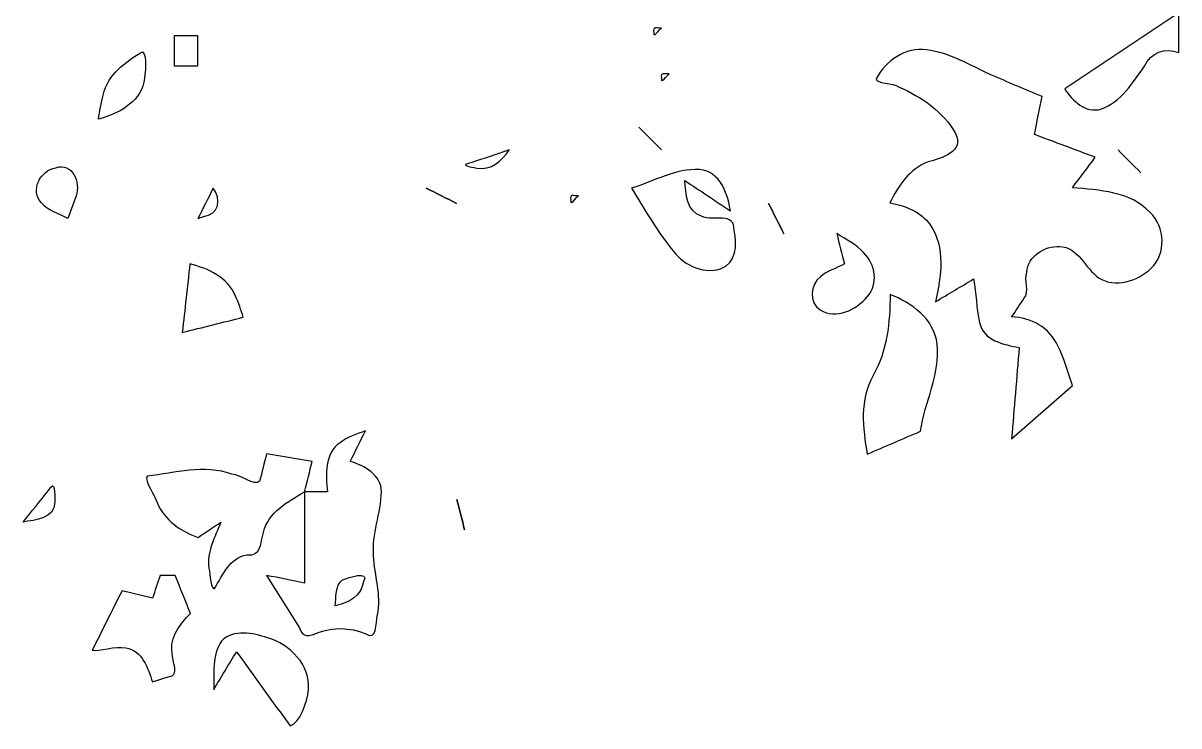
# Model space of a CAD drawing. Header units: centimetres. Extents: x -9.3 to 9.3, y -6.9 to 7.
# Drawn here: x 3.713 to 7.298, y -2.92 to -0.739 of the extents above; entities that cross this region are included whole.
import ezdxf

# ---------------------------------------------------------------- set-up
doc = ezdxf.new("R2010")
doc.units = ezdxf.units.CM
doc.header["$MEASUREMENT"] = 0
doc.layers.add('Layer 1', color=7, linetype='Continuous')

msp = doc.modelspace()

# ---------------------------------------------------------------- linework, layer by layer
at = {"layer": 'Layer 1'}
for points, knots in [([(7.29818, -0.70669), (7.29818, -0.70669), (7.29818, -0.83013), (7.29818, -0.83013), (7.29818, -0.83013), (7.25502, -0.81396), (7.2103, -0.82946), (7.19185, -0.87231), (7.19185, -0.87231), (7.15455, -0.92277), (7.1192, -0.98411), (7.05658, -1.00552), (7.05658, -1.00552), (7.00889, -1.01924), (6.96776, -0.97966), (6.94415, -0.94271), (6.94415, -0.94271), (6.94415, -0.94271), (7.29817, -0.7067), (7.29817, -0.7067), (7.29817, -0.7067), (7.29817, -0.7067), (7.29818, -0.70669), (7.29818, -0.70669)], [0, 0, 0, 0, 0.1428571, 0.1428571, 0.1428571, 0.1428571, 0.2857143, 0.2857143, 0.2857143, 0.2857143, 0.4285714, 0.4285714, 0.4285714, 0.4285714, 0.5714286, 0.5714286, 0.5714286, 0.5714286, 0.7142857, 0.7142857, 0.7142857, 0.7142857, 1, 1, 1, 1]), ([(5.69332, -0.75389), (5.68574, -0.75797), (5.66714, -0.78865), (5.66972, -0.76819), (5.66972, -0.76819), (5.66458, -0.74623), (5.67937, -0.75591), (5.69332, -0.75389)], [0, 0, 0, 0, 0.3333333, 0.3333333, 0.3333333, 0.3333333, 1, 1, 1, 1]), ([(4.18283, -0.77749), (4.18283, -0.77749), (4.18283, -0.87189), (4.18283, -0.87189), (4.18283, -0.87189), (4.18283, -0.87189), (4.25364, -0.87189), (4.25364, -0.87189), (4.25364, -0.87189), (4.25364, -0.87189), (4.25364, -0.77749), (4.25364, -0.77749), (4.25364, -0.77749), (4.25364, -0.77749), (4.18283, -0.77749), (4.18283, -0.77749)], [0, 0, 0, 0, 0.2, 0.2, 0.2, 0.2, 0.4, 0.4, 0.4, 0.4, 0.6, 0.6, 0.6, 0.6, 1, 1, 1, 1]), ([(6.71512, -0.89951), (6.76799, -0.92177), (6.82086, -0.94404), (6.87372, -0.9663), (6.87372, -0.9663), (6.86585, -1.00564), (6.85799, -1.04497), (6.85012, -1.08431), (6.85012, -1.08431), (6.91306, -1.10791), (6.97599, -1.13151), (7.03893, -1.15511), (7.03893, -1.15511), (7.01533, -1.18658), (6.99173, -1.21805), (6.96813, -1.24951), (6.96813, -1.24951), (7.05149, -1.25719), (7.14782, -1.26046), (7.20884, -1.32613), (7.20884, -1.32613), (7.25487, -1.37185), (7.26059, -1.45386), (7.21146, -1.49976), (7.21146, -1.49976), (7.17038, -1.53932), (7.10036, -1.56282), (7.04922, -1.52879), (7.04922, -1.52879), (7.00664, -1.49941), (6.98711, -1.43339), (6.92804, -1.43167), (6.92804, -1.43167), (6.88115, -1.4304), (6.83025, -1.4614), (6.82637, -1.51153), (6.82637, -1.51153), (6.8175, -1.53841), (6.83654, -1.57084), (6.8175, -1.59347), (6.8175, -1.59347), (6.80477, -1.61256), (6.79205, -1.63165), (6.77932, -1.65073), (6.77932, -1.65073), (6.83911, -1.65099), (6.89796, -1.68429), (6.92243, -1.74017), (6.92243, -1.74017), (6.94231, -1.77929), (6.95394, -1.8218), (6.96814, -1.86315), (6.96814, -1.86315), (6.96814, -1.86315), (6.77933, -2.02836), (6.77933, -2.02836), (6.77933, -2.02836), (6.7872, -1.93395), (6.79506, -1.83955), (6.80293, -1.74514), (6.80293, -1.74514), (6.75485, -1.73714), (6.69155, -1.72345), (6.67952, -1.66766), (6.67952, -1.66766), (6.66961, -1.62328), (6.67016, -1.57733), (6.66132, -1.53272), (6.66132, -1.53272), (6.62198, -1.55632), (6.58265, -1.57992), (6.54331, -1.60352), (6.54331, -1.60352), (6.56054, -1.52568), (6.57538, -1.43434), (6.52672, -1.36444), (6.52672, -1.36444), (6.49774, -1.3244), (6.44908, -1.30448), (6.4017, -1.2967), (6.4017, -1.2967), (6.42785, -1.24406), (6.46231, -1.18993), (6.52061, -1.16961), (6.52061, -1.16961), (6.55989, -1.1581), (6.63475, -1.13715), (6.60542, -1.08139), (6.60542, -1.08139), (6.56827, -1.01338), (6.49975, -0.96755), (6.4302, -0.93717), (6.4302, -0.93717), (6.41138, -0.92201), (6.35806, -0.92794), (6.35909, -0.91144), (6.35909, -0.91144), (6.38986, -0.85623), (6.44986, -0.81195), (6.51562, -0.82173), (6.51562, -0.82173), (6.58752, -0.8303), (6.65079, -0.86921), (6.71512, -0.8995), (6.71512, -0.8995), (6.71512, -0.8995), (6.71512, -0.89951), (6.71512, -0.89951)], [0, 0, 0, 0, 0.0357143, 0.0357143, 0.0357143, 0.0357143, 0.0714286, 0.0714286, 0.0714286, 0.0714286, 0.1071429, 0.1071429, 0.1071429, 0.1071429, 0.1428571, 0.1428571, 0.1428571, 0.1428571, 0.1785714, 0.1785714, 0.1785714, 0.1785714, 0.2142857, 0.2142857, 0.2142857, 0.2142857, 0.25, 0.25, 0.25, 0.25, 0.2857143, 0.2857143, 0.2857143, 0.2857143, 0.3214286, 0.3214286, 0.3214286, 0.3214286, 0.3571429, 0.3571429, 0.3571429, 0.3571429, 0.3928571, 0.3928571, 0.3928571, 0.3928571, 0.4285714, 0.4285714, 0.4285714, 0.4285714, 0.4642857, 0.4642857, 0.4642857, 0.4642857, 0.5, 0.5, 0.5, 0.5, 0.5357143, 0.5357143, 0.5357143, 0.5357143, 0.5714286, 0.5714286, 0.5714286, 0.5714286, 0.6071429, 0.6071429, 0.6071429, 0.6071429, 0.6428571, 0.6428571, 0.6428571, 0.6428571, 0.6785714, 0.6785714, 0.6785714, 0.6785714, 0.7142857, 0.7142857, 0.7142857, 0.7142857, 0.75, 0.75, 0.75, 0.75, 0.7857143, 0.7857143, 0.7857143, 0.7857143, 0.8214286, 0.8214286, 0.8214286, 0.8214286, 0.8571429, 0.8571429, 0.8571429, 0.8571429, 0.8928571, 0.8928571, 0.8928571, 0.8928571, 0.9285714, 0.9285714, 0.9285714, 0.9285714, 1, 1, 1, 1]), ([(3.94715, -1.03711), (4.00619, -1.01964), (4.07338, -0.9881), (4.08768, -0.92192), (4.08768, -0.92192), (4.09271, -0.89459), (4.0985, -0.84156), (4.0839, -0.82758), (4.0839, -0.82758), (4.03065, -0.85797), (3.97546, -0.89814), (3.96168, -0.96176), (3.96168, -0.96176), (3.95478, -0.98643), (3.95078, -1.01178), (3.94715, -1.0371), (3.94715, -1.0371), (3.94715, -1.0371), (3.94715, -1.03711), (3.94715, -1.03711)], [0, 0, 0, 0, 0.1666667, 0.1666667, 0.1666667, 0.1666667, 0.3333333, 0.3333333, 0.3333333, 0.3333333, 0.5, 0.5, 0.5, 0.5, 0.6666667, 0.6666667, 0.6666667, 0.6666667, 1, 1, 1, 1]), ([(5.71721, -0.89606), (5.70963, -0.90014), (5.69103, -0.93082), (5.69361, -0.91036), (5.69361, -0.91036), (5.68847, -0.8884), (5.70326, -0.89808), (5.71721, -0.89606)], [0, 0, 0, 0, 0.3333333, 0.3333333, 0.3333333, 0.3333333, 1, 1, 1, 1]), ([(5.69375, -1.13243), (5.69375, -1.13243), (5.62295, -1.06163), (5.62295, -1.06163), (5.62295, -1.06163), (5.62295, -1.06163), (5.69375, -1.13243), (5.69375, -1.13243)], [0, 0, 0, 0, 0.3333333, 0.3333333, 0.3333333, 0.3333333, 1, 1, 1, 1]), ([(5.22129, -1.13243), (5.19846, -1.16448), (5.16414, -1.19773), (5.12107, -1.18846), (5.12107, -1.18846), (5.09918, -1.18571), (5.06418, -1.17954), (5.10174, -1.17228), (5.10174, -1.17228), (5.14159, -1.159), (5.18144, -1.14571), (5.22129, -1.13243)], [0, 0, 0, 0, 0.25, 0.25, 0.25, 0.25, 0.5, 0.5, 0.5, 0.5, 1, 1, 1, 1]), ([(7.18022, -1.20324), (7.15662, -1.17964), (7.13302, -1.15604), (7.10942, -1.13244), (7.10942, -1.13244), (7.13302, -1.15604), (7.15662, -1.17964), (7.18022, -1.20324)], [0, 0, 0, 0, 0.3333333, 0.3333333, 0.3333333, 0.3333333, 1, 1, 1, 1]), ([(3.87791, -1.27452), (3.89191, -1.23321), (3.86671, -1.16964), (3.81424, -1.18752), (3.81424, -1.18752), (3.76661, -1.1962), (3.733, -1.25886), (3.77031, -1.29694), (3.77031, -1.29694), (3.79119, -1.32219), (3.82476, -1.32938), (3.85242, -1.34485), (3.85242, -1.34485), (3.85242, -1.34485), (3.87791, -1.27452), (3.87791, -1.27452)], [0, 0, 0, 0, 0.2, 0.2, 0.2, 0.2, 0.4, 0.4, 0.4, 0.4, 0.6, 0.6, 0.6, 0.6, 1, 1, 1, 1]), ([(5.90755, -1.32168), (5.86035, -1.29021), (5.81314, -1.25874), (5.76594, -1.22728), (5.76594, -1.22728), (5.76836, -1.26767), (5.7715, -1.32377), (5.81762, -1.33821), (5.81762, -1.33821), (5.85446, -1.35635), (5.92095, -1.32134), (5.91824, -1.38264), (5.91824, -1.38264), (5.92952, -1.42496), (5.92521, -1.48551), (5.87627, -1.50133), (5.87627, -1.50133), (5.81751, -1.51945), (5.75568, -1.48532), (5.72267, -1.43693), (5.72267, -1.43693), (5.67643, -1.37877), (5.63928, -1.31418), (5.60071, -1.25088), (5.60071, -1.25088), (5.67013, -1.22989), (5.73709, -1.18902), (5.81174, -1.19342), (5.81174, -1.19342), (5.87499, -1.19897), (5.89919, -1.26828), (5.90753, -1.32168), (5.90753, -1.32168), (5.90753, -1.32168), (5.90755, -1.32168), (5.90755, -1.32168)], [0, 0, 0, 0, 0.1, 0.1, 0.1, 0.1, 0.2, 0.2, 0.2, 0.2, 0.3, 0.3, 0.3, 0.3, 0.4, 0.4, 0.4, 0.4, 0.5, 0.5, 0.5, 0.5, 0.6, 0.6, 0.6, 0.6, 0.7, 0.7, 0.7, 0.7, 0.8, 0.8, 0.8, 0.8, 1, 1, 1, 1]), ([(4.2555, -1.34529), (4.27123, -1.31382), (4.28697, -1.28235), (4.3027, -1.25088), (4.3027, -1.25088), (4.32924, -1.28491), (4.32099, -1.33396), (4.27237, -1.33907), (4.27237, -1.33907), (4.26676, -1.34119), (4.26112, -1.34323), (4.25549, -1.34529), (4.25549, -1.34529), (4.25549, -1.34529), (4.2555, -1.34529), (4.2555, -1.34529)], [0, 0, 0, 0, 0.2, 0.2, 0.2, 0.2, 0.4, 0.4, 0.4, 0.4, 0.6, 0.6, 0.6, 0.6, 1, 1, 1, 1]), ([(5.05796, -1.29809), (5.02649, -1.28236), (4.99502, -1.26662), (4.96355, -1.25089), (4.96355, -1.25089), (4.99502, -1.26662), (5.02649, -1.28236), (5.05796, -1.29809)], [0, 0, 0, 0, 0.3333333, 0.3333333, 0.3333333, 0.3333333, 1, 1, 1, 1]), ([(5.4357, -1.27449), (5.42812, -1.27857), (5.40952, -1.30925), (5.4121, -1.28879), (5.4121, -1.28879), (5.40696, -1.26683), (5.42175, -1.27651), (5.4357, -1.27449)], [0, 0, 0, 0, 0.3333333, 0.3333333, 0.3333333, 0.3333333, 1, 1, 1, 1]), ([(6.07281, -1.3925), (6.05708, -1.36103), (6.04134, -1.32956), (6.02561, -1.29809), (6.02561, -1.29809), (6.04134, -1.32956), (6.05708, -1.36103), (6.07281, -1.3925)], [0, 0, 0, 0, 0.3333333, 0.3333333, 0.3333333, 0.3333333, 1, 1, 1, 1]), ([(6.32075, -1.45178), (6.35708, -1.48689), (6.36706, -1.54881), (6.33128, -1.58811), (6.33128, -1.58811), (6.29827, -1.62778), (6.23447, -1.65999), (6.18601, -1.62886), (6.18601, -1.62886), (6.1497, -1.60569), (6.15396, -1.55063), (6.18616, -1.52572), (6.18616, -1.52572), (6.20768, -1.50746), (6.23592, -1.49963), (6.26056, -1.48624), (6.26056, -1.48624), (6.25269, -1.45477), (6.24483, -1.4233), (6.23696, -1.39183), (6.23696, -1.39183), (6.26612, -1.4099), (6.29752, -1.42588), (6.32075, -1.45178)], [0, 0, 0, 0, 0.1428571, 0.1428571, 0.1428571, 0.1428571, 0.2857143, 0.2857143, 0.2857143, 0.2857143, 0.4285714, 0.4285714, 0.4285714, 0.4285714, 0.5714286, 0.5714286, 0.5714286, 0.5714286, 0.7142857, 0.7142857, 0.7142857, 0.7142857, 1, 1, 1, 1]), ([(4.39583, -1.65145), (4.33289, -1.66718), (4.26996, -1.68292), (4.20702, -1.69865), (4.20702, -1.69865), (4.21489, -1.62785), (4.22275, -1.55704), (4.23062, -1.48624), (4.23062, -1.48624), (4.28767, -1.50003), (4.34817, -1.52786), (4.37171, -1.58571), (4.37171, -1.58571), (4.38179, -1.60681), (4.38911, -1.62909), (4.39583, -1.65145)], [0, 0, 0, 0, 0.2, 0.2, 0.2, 0.2, 0.4, 0.4, 0.4, 0.4, 0.6, 0.6, 0.6, 0.6, 1, 1, 1, 1]), ([(6.49675, -2.00547), (6.44168, -2.02907), (6.38661, -2.05267), (6.33154, -2.07627), (6.33154, -2.07627), (6.31778, -1.99573), (6.30678, -1.90667), (6.3499, -1.83267), (6.3499, -1.83267), (6.39296, -1.75622), (6.40247, -1.66688), (6.40235, -1.58064), (6.40235, -1.58064), (6.46965, -1.60732), (6.53961, -1.65733), (6.54833, -1.73483), (6.54833, -1.73483), (6.5589, -1.82839), (6.5089, -1.91463), (6.49675, -2.00547)], [0, 0, 0, 0, 0.1666667, 0.1666667, 0.1666667, 0.1666667, 0.3333333, 0.3333333, 0.3333333, 0.3333333, 0.5, 0.5, 0.5, 0.5, 0.6666667, 0.6666667, 0.6666667, 0.6666667, 1, 1, 1, 1]), ([(4.7751, -2.0043), (4.75937, -2.03577), (4.74363, -2.06724), (4.7279, -2.09871), (4.7279, -2.09871), (4.77191, -2.11237), (4.82447, -2.14069), (4.82481, -2.19344), (4.82481, -2.19344), (4.82312, -2.26028), (4.79413, -2.32434), (4.80049, -2.39201), (4.80049, -2.39201), (4.80262, -2.45325), (4.82563, -2.51348), (4.81275, -2.5751), (4.81275, -2.5751), (4.80498, -2.60055), (4.81346, -2.65938), (4.7739, -2.63254), (4.7739, -2.63254), (4.72724, -2.61385), (4.67543, -2.61328), (4.62812, -2.62995), (4.62812, -2.62995), (4.60222, -2.64227), (4.57969, -2.64597), (4.57027, -2.61592), (4.57027, -2.61592), (4.57027, -2.61592), (4.46828, -2.45274), (4.46828, -2.45274), (4.46828, -2.45274), (4.50762, -2.46061), (4.54695, -2.46847), (4.58629, -2.47634), (4.58629, -2.47634), (4.58629, -2.47634), (4.58629, -2.19312), (4.58629, -2.19312), (4.58629, -2.19312), (4.53504, -2.22403), (4.47415, -2.25588), (4.45866, -2.31906), (4.45866, -2.31906), (4.44827, -2.35224), (4.45389, -2.39454), (4.40708, -2.38869), (4.40708, -2.38869), (4.35404, -2.39848), (4.33217, -2.45208), (4.30731, -2.49307), (4.30731, -2.49307), (4.29553, -2.50236), (4.29361, -2.44712), (4.28937, -2.43053), (4.28937, -2.43053), (4.28252, -2.3797), (4.30838, -2.33304), (4.32666, -2.28753), (4.32666, -2.28753), (4.30306, -2.30326), (4.27946, -2.319), (4.25586, -2.33473), (4.25586, -2.33473), (4.20194, -2.31621), (4.15178, -2.28087), (4.1289, -2.22696), (4.1289, -2.22696), (4.12206, -2.20204), (4.08733, -2.16031), (4.09831, -2.14489), (4.09831, -2.14489), (4.18484, -2.13374), (4.27486, -2.10864), (4.36056, -2.13844), (4.36056, -2.13844), (4.38794, -2.13933), (4.43155, -2.17763), (4.44692, -2.1605), (4.44692, -2.1605), (4.45404, -2.13204), (4.46115, -2.10358), (4.46827, -2.07512), (4.46827, -2.07512), (4.46827, -2.07512), (4.60988, -2.09872), (4.60988, -2.09872), (4.60988, -2.09872), (4.60201, -2.13019), (4.59415, -2.16166), (4.58628, -2.19312), (4.58628, -2.19312), (4.58628, -2.19312), (4.6571, -2.1931), (4.6571, -2.1931), (4.6571, -2.1931), (4.65143, -2.14076), (4.64762, -2.07513), (4.69621, -2.04097), (4.69621, -2.04097), (4.71973, -2.02358), (4.74757, -2.01338), (4.77511, -2.00429), (4.77511, -2.00429), (4.77511, -2.00429), (4.7751, -2.0043), (4.7751, -2.0043)], [0, 0, 0, 0, 0.0357143, 0.0357143, 0.0357143, 0.0357143, 0.0714286, 0.0714286, 0.0714286, 0.0714286, 0.1071429, 0.1071429, 0.1071429, 0.1071429, 0.1428571, 0.1428571, 0.1428571, 0.1428571, 0.1785714, 0.1785714, 0.1785714, 0.1785714, 0.2142857, 0.2142857, 0.2142857, 0.2142857, 0.25, 0.25, 0.25, 0.25, 0.2857143, 0.2857143, 0.2857143, 0.2857143, 0.3214286, 0.3214286, 0.3214286, 0.3214286, 0.3571429, 0.3571429, 0.3571429, 0.3571429, 0.3928571, 0.3928571, 0.3928571, 0.3928571, 0.4285714, 0.4285714, 0.4285714, 0.4285714, 0.4642857, 0.4642857, 0.4642857, 0.4642857, 0.5, 0.5, 0.5, 0.5, 0.5357143, 0.5357143, 0.5357143, 0.5357143, 0.5714286, 0.5714286, 0.5714286, 0.5714286, 0.6071429, 0.6071429, 0.6071429, 0.6071429, 0.6428571, 0.6428571, 0.6428571, 0.6428571, 0.6785714, 0.6785714, 0.6785714, 0.6785714, 0.7142857, 0.7142857, 0.7142857, 0.7142857, 0.75, 0.75, 0.75, 0.75, 0.7857143, 0.7857143, 0.7857143, 0.7857143, 0.8214286, 0.8214286, 0.8214286, 0.8214286, 0.8571429, 0.8571429, 0.8571429, 0.8571429, 0.8928571, 0.8928571, 0.8928571, 0.8928571, 0.9285714, 0.9285714, 0.9285714, 0.9285714, 1, 1, 1, 1]), ([(3.71322, -2.28752), (3.75058, -2.28024), (3.81048, -2.27672), (3.81119, -2.22589), (3.81119, -2.22589), (3.81155, -2.20274), (3.8138, -2.14897), (3.79164, -2.18949), (3.79164, -2.18949), (3.7655, -2.22217), (3.73935, -2.25485), (3.71321, -2.28753), (3.71321, -2.28753), (3.71321, -2.28753), (3.71322, -2.28752), (3.71322, -2.28752)], [0, 0, 0, 0, 0.2, 0.2, 0.2, 0.2, 0.4, 0.4, 0.4, 0.4, 0.6, 0.6, 0.6, 0.6, 1, 1, 1, 1]), ([(5.08259, -2.31142), (5.07472, -2.27995), (5.06686, -2.24848), (5.05899, -2.21701), (5.05899, -2.21701), (5.06686, -2.24848), (5.07472, -2.27995), (5.08259, -2.31142)], [0, 0, 0, 0, 0.3333333, 0.3333333, 0.3333333, 0.3333333, 1, 1, 1, 1]), ([(4.68131, -2.54746), (4.72144, -2.53758), (4.76283, -2.51716), (4.76928, -2.47152), (4.76928, -2.47152), (4.7887, -2.43701), (4.72171, -2.45916), (4.70405, -2.46635), (4.70405, -2.46635), (4.68004, -2.48516), (4.6847, -2.52049), (4.68131, -2.54746)], [0, 0, 0, 0, 0.25, 0.25, 0.25, 0.25, 0.5, 0.5, 0.5, 0.5, 1, 1, 1, 1]), ([(4.18521, -2.45305), (4.20094, -2.49239), (4.21668, -2.53172), (4.23241, -2.57106), (4.23241, -2.57106), (4.2, -2.60298), (4.16688, -2.64435), (4.17588, -2.69308), (4.17588, -2.69308), (4.17269, -2.71921), (4.20347, -2.76465), (4.16316, -2.76722), (4.16316, -2.76722), (4.16316, -2.76722), (4.11441, -2.78347), (4.11441, -2.78347), (4.11441, -2.78347), (4.10039, -2.74128), (4.08305, -2.68552), (4.03221, -2.67789), (4.03221, -2.67789), (3.99954, -2.66966), (3.94837, -2.69057), (3.92767, -2.68491), (3.92767, -2.68491), (3.95845, -2.62336), (3.98922, -2.56181), (4.01999, -2.50026), (4.01999, -2.50026), (4.01999, -2.50026), (4.1144, -2.52386), (4.1144, -2.52386), (4.1144, -2.52386), (4.12227, -2.50026), (4.13013, -2.47666), (4.138, -2.45306), (4.138, -2.45306), (4.138, -2.45306), (4.18521, -2.45306), (4.18521, -2.45306), (4.18521, -2.45306), (4.18521, -2.45306), (4.18521, -2.45305), (4.18521, -2.45305)], [0, 0, 0, 0, 0.0833333, 0.0833333, 0.0833333, 0.0833333, 0.1666667, 0.1666667, 0.1666667, 0.1666667, 0.25, 0.25, 0.25, 0.25, 0.3333333, 0.3333333, 0.3333333, 0.3333333, 0.4166667, 0.4166667, 0.4166667, 0.4166667, 0.5, 0.5, 0.5, 0.5, 0.5833333, 0.5833333, 0.5833333, 0.5833333, 0.6666667, 0.6666667, 0.6666667, 0.6666667, 0.75, 0.75, 0.75, 0.75, 0.8333333, 0.8333333, 0.8333333, 0.8333333, 1, 1, 1, 1]), ([(4.32835, -2.65661), (4.36552, -2.61807), (4.42641, -2.63171), (4.4716, -2.64622), (4.4716, -2.64622), (4.54101, -2.66709), (4.60555, -2.7308), (4.598, -2.80799), (4.598, -2.80799), (4.59495, -2.84638), (4.57087, -2.91229), (4.54117, -2.91978), (4.54117, -2.91978), (4.48581, -2.84299), (4.43044, -2.76621), (4.37508, -2.68942), (4.37508, -2.68942), (4.35148, -2.72876), (4.32788, -2.76809), (4.30428, -2.80743), (4.30428, -2.80743), (4.30594, -2.75708), (4.29865, -2.70055), (4.32835, -2.65662), (4.32835, -2.65662), (4.32835, -2.65662), (4.32835, -2.65661), (4.32835, -2.65661)], [0, 0, 0, 0, 0.125, 0.125, 0.125, 0.125, 0.25, 0.25, 0.25, 0.25, 0.375, 0.375, 0.375, 0.375, 0.5, 0.5, 0.5, 0.5, 0.625, 0.625, 0.625, 0.625, 0.75, 0.75, 0.75, 0.75, 1, 1, 1, 1])]:
    msp.add_open_spline(points, degree=3, knots=knots, dxfattribs=at)

doc.saveas('drawing.dxf')
